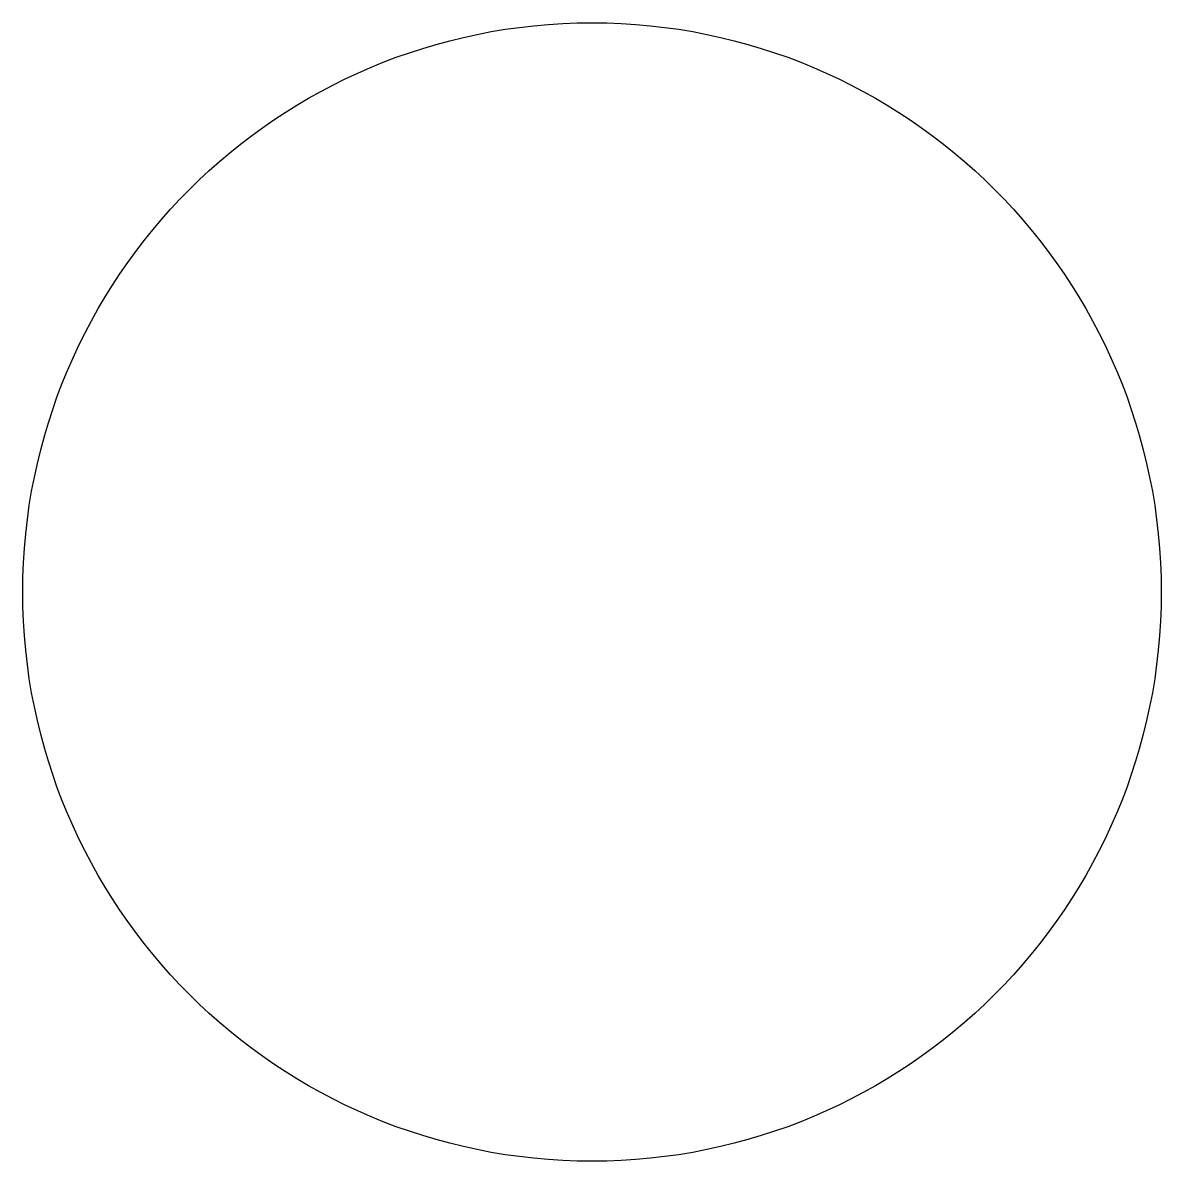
# Model space of a CAD drawing. Header units: millimetres. Extents: x -100 to 100, y -100 to 100.
import ezdxf

# ---------------------------------------------------------------- set-up
doc = ezdxf.new("R2010")
doc.units = ezdxf.units.MM
doc.header["$LTSCALE"] = 1000

msp = doc.modelspace()

# ---------------------------------------------------------------- linework, layer by layer
msp.add_circle((0, 0), 100)

doc.saveas('drawing.dxf')
